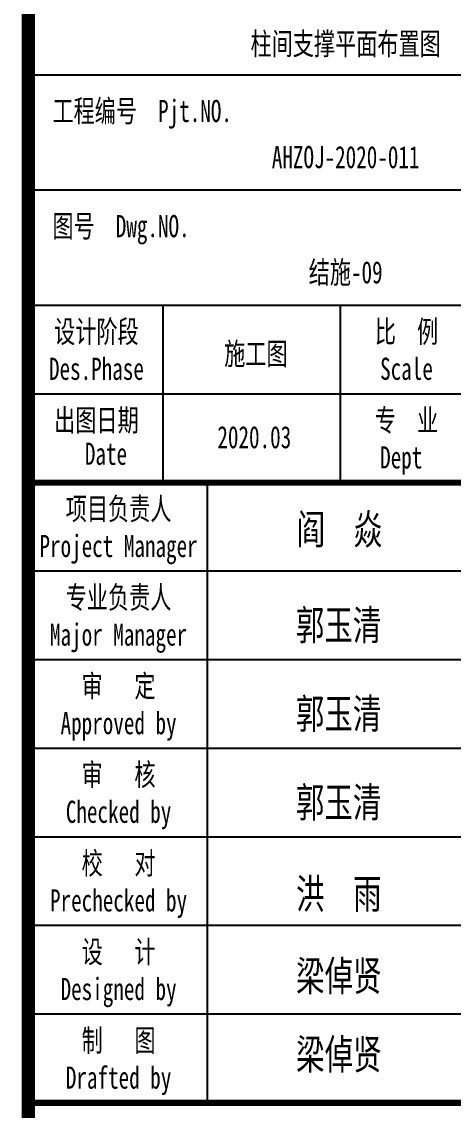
# Model space of a CAD drawing. Extents: x 180850 to 1400258, y 48356 to 327067.
# Drawn here: x 904515 to 911457, y 145517 to 163027 of the extents above; entities that cross this region are included whole.
import ezdxf
from ezdxf.enums import TextEntityAlignment as Align

# ---------------------------------------------------------------- set-up
doc = ezdxf.new("R2010")
doc.units = 0
doc.header["$LTSCALE"] = 1000
doc.layers.add('PUB_TEXT', color=7, linetype='Continuous')
doc.layers.add('PUB_TITLE', color=4, linetype='Continuous')
doc.styles.add('_gyy_title_ST', font='', dxfattribs={"width": 0.8})
doc.styles.get('_gyy_title_ST').set_extended_font_data('SimSun')

msp = doc.modelspace()

# ---------------------------------------------------------------- linework, layer by layer
at = {"layer": 'PUB_TITLE'}
for p, q in [((914625.1, 162169.67), (904647.63, 162169.67)), ((914625.1, 160316.71), (904647.63, 160316.71)), ((914625.1, 158463.75), (904647.63, 158463.75)), ((906785.66, 158463.75), (906785.66, 155613.04)), ((909636.36, 158463.75), (909636.36, 155613.04)), ((914625.1, 157038.4), (904647.63, 157038.4)), ((907498.33, 155613.04), (907498.33, 145635.56)), ((914625.1, 154187.69), (904647.63, 154187.69)), ((914625.1, 152762.33), (904647.63, 152762.33)), ((914625.1, 151336.98), (904647.63, 151336.98)), ((914625.1, 149911.62), (904647.63, 149911.62)), ((914625.1, 148486.27), (904647.63, 148486.27)), ((914625.1, 147060.92), (904647.63, 147060.92))]:
    msp.add_line(p, q, dxfattribs=at)
at = {"layer": 'PUB_TITLE', "const_width": 212.12}
msp.add_lwpolyline([(904621.51, 218967.75), (914520.49, 218967.75), (914520.49, 137796.11), (904621.51, 137796.11)], close=True, dxfattribs=at)
at = {"layer": 'PUB_TITLE', "const_width": 99.77}
for points in [[(904647.63, 155613.04), (914625.1, 155613.04)], [(904647.63, 145635.56), (914625.1, 145635.56)]]:
    msp.add_lwpolyline(points, dxfattribs=at)

# ---------------------------------------------------------------- texts
at = {"layer": 'PUB_TEXT', "color": 3, "style": '_gyy_title_ST', "width": 0.7}
for s, p in [('阎  焱', (908937.26, 154620.05)), ('郭玉清', (908924.37, 153080.43)), ('郭玉清', (908924.37, 151655.07)), ('郭玉清', (908924.37, 150229.72)), ('洪  雨', (908927.57, 148757.56)), ('梁倬贤', (908927.57, 147435.86)), ('梁倬贤', (908927.57, 146174.46))]:
    msp.add_text(s, height=481.259, dxfattribs=at).set_placement(p)
at = {"layer": 'PUB_TITLE', "color": 6, "style": '_gyy_title_ST', "width": 0.7}
for s, height, p in [('柱间支撑平面布置图', 356.338, (909726.1, 162495.55)), ('AHZOJ-2020-011', 356.3382, (909726.1, 160671.89))]:
    msp.add_text(s, height=height, dxfattribs=at).set_placement(p, align=Align.CENTER)
at = {"layer": 'PUB_TITLE', "style": '_gyy_title_ST', "width": 0.7}
for s, p in [('工程编号  Pjt.NO.', (905008.3, 161414.23)), ('图号  Dwg.NO.', (905008.3, 159561.27))]:
    msp.add_text(s, height=356.3382, dxfattribs=at).set_placement(p)
at = {"layer": 'PUB_TITLE', "color": 7, "style": '_gyy_title_ST', "width": 0.7}
for s, height, p in [('结施-09', 356.339, (909726.1, 158818.93)), ('施工图', 356.338, (908282.77, 157508.11)), ('2020.03', 356.338, (908256.4, 156166.59))]:
    msp.add_text(s, height=height, dxfattribs=at).set_placement(p, align=Align.CENTER)
at = {"layer": 'PUB_TITLE', "style": '_gyy_title_ST', "width": 0.7}
for s, height, p in [('设计阶段', 356.338, (905716.64, 157865.1)), ('比  例', 356.338, (910705.38, 157865.1)), ('Des.Phase', 356.338, (905716.64, 157266.47)), ('Scale', 356.338, (910705.38, 157266.47)), ('出图日期', 356.338, (905716.64, 156439.75)), ('专  业', 356.338, (910705.38, 156439.75)), ('Date', 356.338, (905869.95, 155899.51)), ('Dept ', 356.338, (910705.38, 155841.1)), ('项目负责人', 356.338, (906072.98, 155014.39)), ('Project Manager', 356.3382, (906072.98, 154415.75)), ('专业负责人', 356.338, (906072.98, 153589.04)), ('Major Manager', 356.3382, (906072.98, 152990.39)), ('审   定', 356.338, (906073, 152163.68)), ('Approved by', 356.3382, (906072.98, 151565.04)), ('审   核', 356.338, (906073, 150738.33)), ('Checked by', 356.338, (906072.98, 150139.68)), ('校   对', 356.338, (906073, 149312.98)), ('Prechecked by', 356.3382, (906072.98, 148714.33)), ('设   计', 356.338, (906073, 147887.62)), ('Designed by', 356.3382, (906072.98, 147288.97)), ('制   图', 356.338, (906073, 146462.27)), ('Drafted by', 356.338, (906072.98, 145863.62))]:
    msp.add_text(s, height=height, dxfattribs=at).set_placement(p, align=Align.CENTER)

doc.saveas('drawing.dxf')
